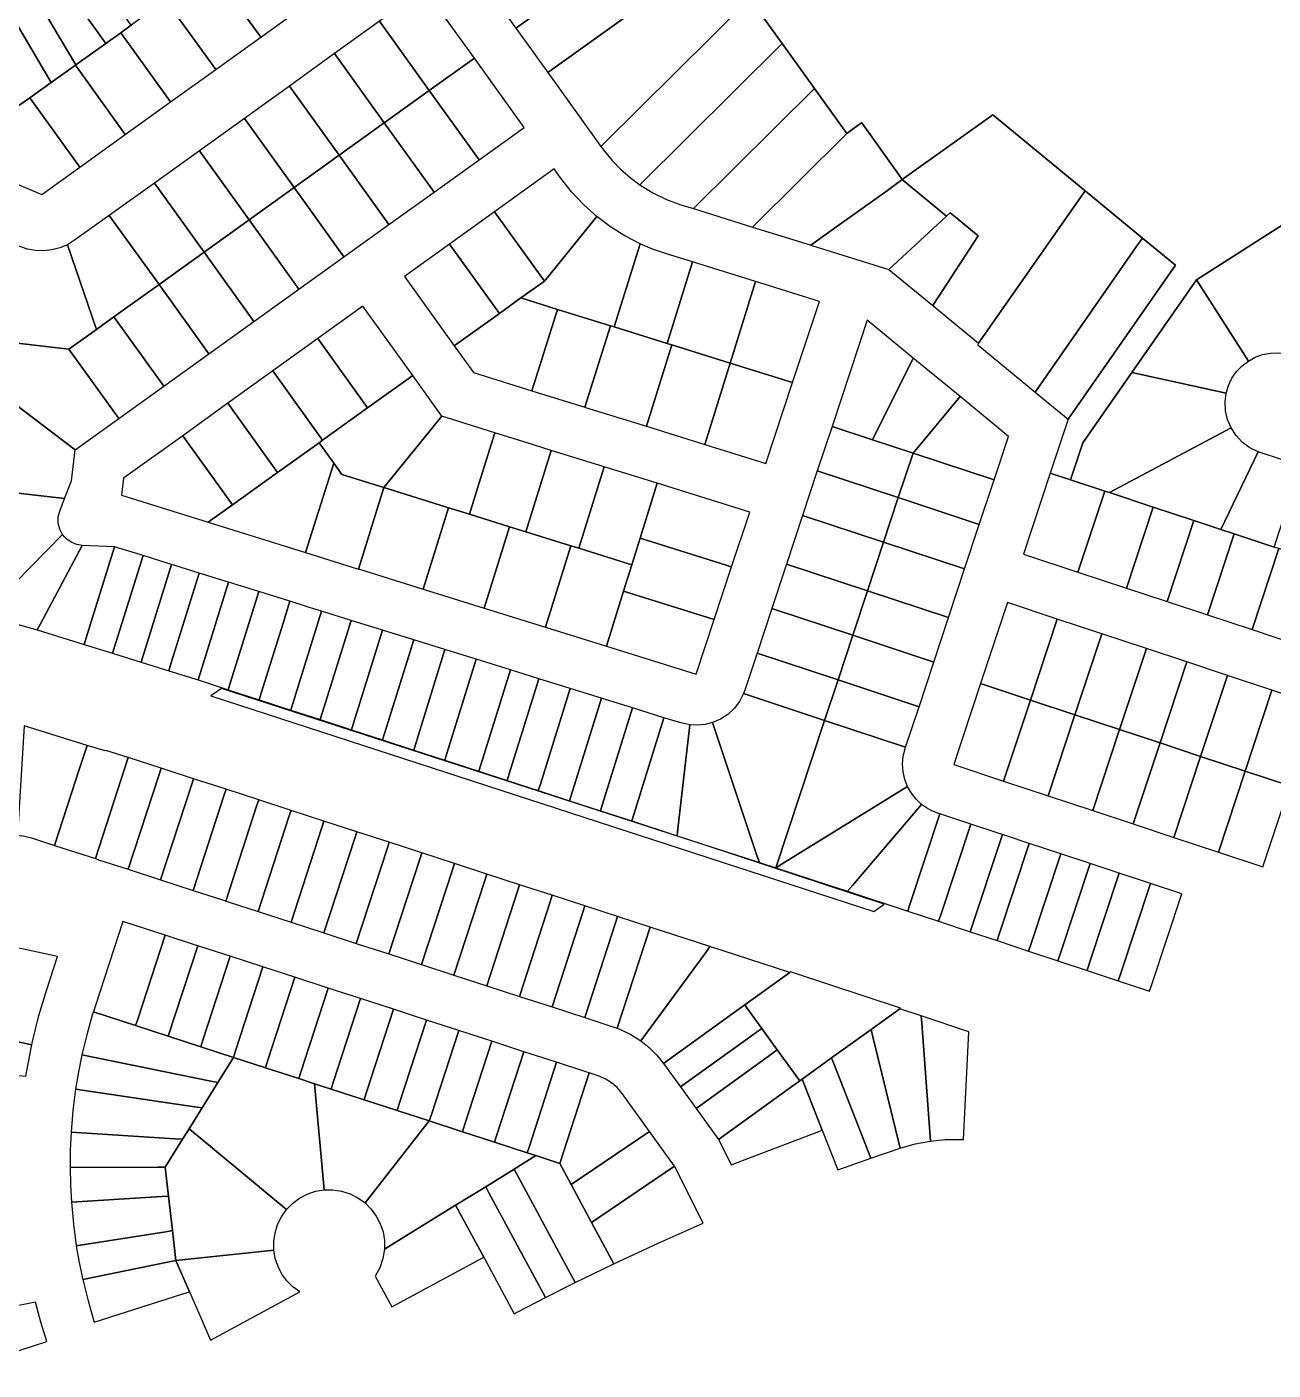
# Model space of a CAD drawing. Header units: metres. Extents: x 1641456 to 1644813, y 5693985 to 5698324.
# Drawn here: x 1643718.3 to 1644163, y 5694088.6 to 5694568 of the extents above; entities that cross this region are included whole.
import ezdxf

# ---------------------------------------------------------------- set-up
doc = ezdxf.new("R2010")
doc.units = ezdxf.units.M

msp = doc.modelspace()

# ---------------------------------------------------------------- linework, layer by layer
for points in [[(1643964.2, 5694594.81), (1643958.58, 5694602.63), (1643953.7, 5694609.41), (1643952.83, 5694610.63), (1643952.82, 5694610.62), (1643942.02, 5694602.86), (1643925.95, 5694591.31), (1643909.88, 5694579.76), (1643892.82, 5694567.5), (1643893.69, 5694566.28), (1643904.2, 5694551.69), (1643964.2, 5694594.81)], [(1643817.83, 5694575.85), (1643800.06, 5694600.57), (1643792.64, 5694595.24), (1643783.98, 5694589.02), (1643801.76, 5694564.3), (1643817.83, 5694575.85)], [(1643909.88, 5694579.76), (1643892.13, 5694604.46), (1643875.07, 5694592.2), (1643875.04, 5694592.18), (1643892.82, 5694567.5), (1643909.88, 5694579.76)], [(1643755.55, 5694568.58), (1643736.01, 5694595.78), (1643735.76, 5694595.6), (1643726.98, 5694589.3), (1643746.51, 5694562.12), (1643751.84, 5694565.93), (1643755.55, 5694568.58)], [(1643976.21, 5694578.09), (1643964.2, 5694594.81), (1643904.2, 5694551.69), (1643921.97, 5694527.02), (1643923.15, 5694525.37), (1643923.87, 5694526.09), (1643976.21, 5694578.09)], [(1643746.51, 5694562.12), (1643726.98, 5694589.3), (1643718.69, 5694583.35), (1643735.73, 5694554.42), (1643746.51, 5694562.12)], [(1643801.76, 5694564.3), (1643783.98, 5694589.02), (1643774.09, 5694581.91), (1643767.91, 5694577.47), (1643785.69, 5694552.75), (1643801.76, 5694564.3)], [(1643735.73, 5694554.42), (1643718.69, 5694583.35), (1643715.76, 5694581.24), (1643709.88, 5694577.31), (1643727.03, 5694548.2), (1643735.61, 5694554.34), (1643735.73, 5694554.42)], [(1643877.98, 5694556.83), (1643860.18, 5694581.54), (1643844.15, 5694570.01), (1643861.91, 5694545.29), (1643877.98, 5694556.83)], [(1643727.03, 5694548.2), (1643709.88, 5694577.31), (1643705.45, 5694574.69), (1643700.89, 5694572.3), (1643713.34, 5694538.81), (1643713.46, 5694538.51), (1643719.38, 5694542.74), (1643727.03, 5694548.2)], [(1643785.69, 5694552.75), (1643767.91, 5694577.47), (1643764.82, 5694575.25), (1643755.55, 5694568.58), (1643751.84, 5694565.93), (1643769.62, 5694541.2), (1643785.69, 5694552.75)], [(1643987.76, 5694562.03), (1643976.21, 5694578.09), (1643923.87, 5694526.09), (1643923.15, 5694525.37), (1643923.63, 5694524.72), (1643924.39, 5694523.69), (1643927.17, 5694520.3), (1643930.22, 5694517.15), (1643933.51, 5694514.25), (1643937.03, 5694511.63), (1643987.76, 5694562.03)], [(1643861.91, 5694545.29), (1643844.15, 5694570.01), (1643828.08, 5694558.47), (1643845.83, 5694533.75), (1643861.91, 5694545.29)], [(1643769.62, 5694541.2), (1643751.84, 5694565.93), (1643746.51, 5694562.12), (1643735.73, 5694554.42), (1643735.61, 5694554.34), (1643753.43, 5694529.56), (1643769.62, 5694541.2)], [(1643999.3, 5694545.97), (1643987.76, 5694562.03), (1643937.03, 5694511.63), (1643941.64, 5694508.79), (1643946.52, 5694506.42), (1643951.6, 5694504.55), (1643956.18, 5694503.13), (1643999.3, 5694545.97)], [(1643845.83, 5694533.75), (1643828.08, 5694558.47), (1643812.01, 5694546.91), (1643829.76, 5694522.2), (1643845.83, 5694533.75)], [(1643879.67, 5694520.56), (1643895.77, 5694532.13), (1643879.16, 5694555.2), (1643877.98, 5694556.83), (1643861.91, 5694545.29), (1643879.67, 5694520.56)], [(1643753.43, 5694529.56), (1643735.61, 5694554.34), (1643727.03, 5694548.2), (1643719.38, 5694542.74), (1643737.23, 5694517.92), (1643753.43, 5694529.56)], [(1643737.23, 5694517.92), (1643719.38, 5694542.74), (1643713.46, 5694538.51), (1643700.32, 5694517.99), (1643723.63, 5694508.15), (1643737.23, 5694517.92)], [(1643829.76, 5694522.2), (1643812.01, 5694546.91), (1643795.94, 5694535.37), (1643813.68, 5694510.66), (1643829.76, 5694522.2)], [(1643879.67, 5694520.56), (1643861.91, 5694545.29), (1643845.83, 5694533.75), (1643863.59, 5694509.02), (1643879.67, 5694520.56)], [(1644010.84, 5694529.91), (1644010.84, 5694529.92), (1643999.3, 5694545.97), (1643956.18, 5694503.13), (1643977.26, 5694496.56), (1644010.84, 5694529.91)], [(1643813.68, 5694510.66), (1643795.94, 5694535.37), (1643779.87, 5694523.82), (1643797.61, 5694499.11), (1643813.68, 5694510.66)], [(1643863.59, 5694509.02), (1643845.83, 5694533.75), (1643829.76, 5694522.2), (1643847.52, 5694497.47), (1643863.59, 5694509.02)], [(1644030.67, 5694513.48), (1644029.8, 5694514.69), (1644029.25, 5694515.46), (1644028.3, 5694516.79), (1644016.17, 5694533.72), (1644016.14, 5694533.71), (1644012.83, 5694531.33), (1644010.84, 5694529.91), (1643977.26, 5694496.56), (1643996.27, 5694490.65), (1643998.07, 5694490.09), (1644007.32, 5694496.73), (1644025.35, 5694509.66), (1644030.67, 5694513.48)], [(1644095.87, 5694509.54), (1644063, 5694536.59), (1644030.67, 5694513.48), (1644030.67, 5694513.48), (1644030.69, 5694513.46), (1644030.69, 5694513.46), (1644046.47, 5694500.46), (1644047.79, 5694501.69), (1644049.54, 5694500.24), (1644057.79, 5694493.45), (1644041.55, 5694468.54), (1644057.91, 5694455.07), (1644095.87, 5694509.54)], [(1643797.61, 5694499.11), (1643779.87, 5694523.82), (1643763.8, 5694512.27), (1643781.54, 5694487.56), (1643797.61, 5694499.11)], [(1643847.52, 5694497.47), (1643829.76, 5694522.2), (1643813.68, 5694510.66), (1643831.45, 5694485.93), (1643847.52, 5694497.47)], [(1643921.67, 5694500.33), (1643916.98, 5694504.54), (1643912.66, 5694509.14), (1643908.76, 5694514.09), (1643906.45, 5694517.3), (1643885.2, 5694502.04), (1643902.96, 5694477.31), (1643921.65, 5694500.3), (1643921.67, 5694500.33)], [(1644046.47, 5694500.46), (1644030.69, 5694513.46), (1644030.69, 5694513.46), (1644030.67, 5694513.48), (1644025.35, 5694509.66), (1644007.32, 5694496.73), (1643998.07, 5694490.09), (1643998.43, 5694489.97), (1644025.91, 5694481.42), (1644046.47, 5694500.46)], [(1643781.54, 5694487.56), (1643763.8, 5694512.27), (1643747.72, 5694500.72), (1643765.46, 5694476.02), (1643781.54, 5694487.56)], [(1643831.45, 5694485.93), (1643813.68, 5694510.66), (1643797.61, 5694499.11), (1643815.37, 5694474.38), (1643831.45, 5694485.93)], [(1644116.38, 5694492.66), (1644095.87, 5694509.54), (1644057.91, 5694455.07), (1644057.57, 5694454.58), (1644078.07, 5694437.69), (1644114.99, 5694490.66), (1644116.38, 5694492.66)], [(1644167.62, 5694451.39), (1644178.06, 5694504.81), (1644135.62, 5694477.75), (1644154.13, 5694448.76), (1644156.6, 5694450.11), (1644159.24, 5694451.07), (1644162.01, 5694451.61), (1644164.82, 5694451.71), (1644167.62, 5694451.39)], [(1643765.46, 5694476.02), (1643747.72, 5694500.72), (1643735.36, 5694491.83), (1643732.76, 5694490.25), (1643743.2, 5694460.03), (1643749.39, 5694464.47), (1643765.46, 5694476.02)], [(1643815.37, 5694474.38), (1643797.61, 5694499.11), (1643781.54, 5694487.56), (1643799.3, 5694462.84), (1643815.37, 5694474.38)], [(1643902.96, 5694477.31), (1643885.2, 5694502.04), (1643869.13, 5694490.5), (1643886.89, 5694465.77), (1643894.53, 5694471.26), (1643902.96, 5694477.31)], [(1643937.13, 5694490.61), (1643931.71, 5694493.41), (1643926.54, 5694496.66), (1643921.67, 5694500.33), (1643921.65, 5694500.3), (1643902.96, 5694477.31), (1643894.53, 5694471.26), (1643907.62, 5694467.19), (1643926.52, 5694461.32), (1643927.88, 5694460.9), (1643937.13, 5694490.61)], [(1644041.55, 5694468.54), (1644057.79, 5694493.45), (1644049.54, 5694500.24), (1644047.79, 5694501.69), (1644046.47, 5694500.46), (1644025.91, 5694481.42), (1644041.55, 5694468.54)], [(1643743.2, 5694460.03), (1643732.76, 5694490.25), (1643730.08, 5694489.11), (1643727.26, 5694488.38), (1643724.36, 5694488.07), (1643721.44, 5694488.17), (1643718.58, 5694488.7), (1643715.82, 5694489.64), (1643714.75, 5694490.09), (1643713.34, 5694477.81), (1643712.17, 5694467.62), (1643710.96, 5694457.04), (1643710.79, 5694455.58), (1643733.31, 5694452.93), (1643743.2, 5694460.03)], [(1643886.89, 5694465.77), (1643869.13, 5694490.5), (1643853.05, 5694478.95), (1643870.81, 5694454.22), (1643886.89, 5694465.77)], [(1643955.83, 5694484.1), (1643946.17, 5694487.1), (1643941.58, 5694488.71), (1643937.13, 5694490.61), (1643927.88, 5694460.9), (1643946.78, 5694455.03), (1643955.83, 5694484.1)], [(1644089.82, 5694428.02), (1644128.14, 5694482.98), (1644116.38, 5694492.66), (1644114.99, 5694490.66), (1644078.07, 5694437.69), (1644089.82, 5694428.02)], [(1643799.3, 5694462.84), (1643781.54, 5694487.56), (1643765.46, 5694476.02), (1643783.22, 5694451.29), (1643799.3, 5694462.84)], [(1643978.26, 5694477.12), (1643955.83, 5694484.1), (1643946.78, 5694455.03), (1643948.41, 5694454.52), (1643969.22, 5694448.04), (1643977.78, 5694475.56), (1643978.26, 5694477.12)], [(1643783.22, 5694451.29), (1643765.46, 5694476.02), (1643749.39, 5694464.47), (1643767.15, 5694439.75), (1643783.22, 5694451.29)], [(1643991.53, 5694441.1), (1644001.09, 5694470.01), (1643979.81, 5694476.64), (1643979.44, 5694476.75), (1643978.26, 5694477.12), (1643977.78, 5694475.56), (1643969.22, 5694448.04), (1643991.53, 5694441.1)], [(1644154.13, 5694448.76), (1644135.62, 5694477.75), (1644112.53, 5694444.63), (1644146.25, 5694437.33), (1644147.07, 5694440.06), (1644148.3, 5694442.62), (1644149.91, 5694444.96), (1644151.87, 5694447.02), (1644154.13, 5694448.76)], [(1643907.62, 5694467.19), (1643894.53, 5694471.26), (1643886.89, 5694465.77), (1643870.81, 5694454.22), (1643877.69, 5694444.64), (1643898.48, 5694438.17), (1643907.62, 5694467.19)], [(1643855.97, 5694443.56), (1643838.21, 5694468.29), (1643822.14, 5694456.75), (1643839.9, 5694432.02), (1643855.97, 5694443.56)], [(1643926.52, 5694461.32), (1643907.62, 5694467.19), (1643898.48, 5694438.17), (1643917.37, 5694432.29), (1643926.52, 5694461.32)], [(1643767.15, 5694439.75), (1643749.39, 5694464.47), (1643743.2, 5694460.03), (1643733.31, 5694452.93), (1643751.07, 5694428.2), (1643767.15, 5694439.75)], [(1643927.88, 5694460.9), (1643926.52, 5694461.32), (1643917.37, 5694432.29), (1643917.66, 5694432.2), (1643939.36, 5694425.45), (1643948.41, 5694454.52), (1643946.78, 5694455.03), (1643927.88, 5694460.9)], [(1644034.59, 5694449.83), (1644018.14, 5694463.38), (1644005.59, 5694425.44), (1644020.05, 5694420.66), (1644034.59, 5694449.83)], [(1643839.9, 5694432.02), (1643822.14, 5694456.75), (1643806.06, 5694445.2), (1643823.83, 5694420.47), (1643839.9, 5694432.02)], [(1643733.31, 5694452.93), (1643710.79, 5694455.58), (1643709.75, 5694446.45), (1643708.71, 5694437.43), (1643735.51, 5694417.02), (1643751.07, 5694428.2), (1643733.31, 5694452.93)], [(1643969.22, 5694448.04), (1643948.41, 5694454.52), (1643939.36, 5694425.45), (1643960.17, 5694418.97), (1643969.22, 5694448.04)], [(1643991.53, 5694441.1), (1643969.22, 5694448.04), (1643960.17, 5694418.97), (1643981.97, 5694412.19), (1643991.53, 5694441.1)], [(1644051.28, 5694436.09), (1644034.59, 5694449.83), (1644020.05, 5694420.66), (1644034.5, 5694415.89), (1644051.28, 5694436.09)], [(1643823.83, 5694420.47), (1643806.06, 5694445.2), (1643789.99, 5694433.66), (1643807.75, 5694408.93), (1643822.59, 5694419.59), (1643823.83, 5694420.47)], [(1643866.42, 5694429.02), (1643855.97, 5694443.56), (1643839.9, 5694432.02), (1643823.83, 5694420.47), (1643822.59, 5694419.59), (1643827.79, 5694412.34), (1643830.74, 5694408.24), (1643845.73, 5694403.57), (1643866.42, 5694429.02)], [(1644146.25, 5694437.33), (1644112.53, 5694444.63), (1644095.03, 5694419.53), (1644090.68, 5694406.38), (1644102.87, 5694402.35), (1644104.58, 5694401.79), (1644147.97, 5694424.89), (1644146.72, 5694427.84), (1644146.01, 5694430.96), (1644145.85, 5694434.16), (1644146.25, 5694437.33)], [(1643735.51, 5694417.02), (1643708.71, 5694437.43), (1643708.54, 5694435.86), (1643707.32, 5694425.27), (1643706.11, 5694414.69), (1643704.9, 5694404.1), (1643704.75, 5694402.83), (1643731.79, 5694399.69), (1643734.25, 5694405.98), (1643735.51, 5694417.02)], [(1643807.75, 5694408.93), (1643789.99, 5694433.66), (1643773.92, 5694422.11), (1643791.68, 5694397.38), (1643807.75, 5694408.93)], [(1644063.41, 5694406.33), (1644068.55, 5694421.87), (1644051.28, 5694436.09), (1644034.5, 5694415.89), (1644063.41, 5694406.33)], [(1643885.32, 5694423.14), (1643866.42, 5694429.02), (1643845.73, 5694403.57), (1643867.71, 5694396.73), (1643868.77, 5694396.4), (1643876.21, 5694394.08), (1643879.71, 5694405.32), (1643885.32, 5694423.14)], [(1643905.44, 5694416.87), (1643899.04, 5694418.86), (1643898.75, 5694418.95), (1643885.32, 5694423.14), (1643879.71, 5694405.32), (1643876.21, 5694394.08), (1643890.57, 5694389.61), (1643896.39, 5694387.8), (1643905.44, 5694416.87)], [(1644020.05, 5694420.66), (1644005.59, 5694425.44), (1644000.34, 5694409.54), (1644029.24, 5694399.99), (1644034.5, 5694415.89), (1644020.05, 5694420.66)], [(1644157.69, 5694416.35), (1644154.71, 5694417.79), (1644152.05, 5694419.73), (1644149.77, 5694422.13), (1644147.97, 5694424.89), (1644104.58, 5694401.79), (1644120.22, 5694396.61), (1644134.67, 5694391.83), (1644144.34, 5694388.64), (1644157.69, 5694416.35)], [(1643791.68, 5694397.38), (1643773.92, 5694422.11), (1643752.82, 5694406.96), (1643752.12, 5694400.82), (1643783.06, 5694391.19), (1643791.68, 5694397.38)], [(1643827.79, 5694412.34), (1643822.59, 5694419.59), (1643807.75, 5694408.93), (1643791.68, 5694397.38), (1643783.06, 5694391.19), (1643817.78, 5694380.38), (1643827.79, 5694412.34)], [(1643924.33, 5694410.99), (1643905.44, 5694416.87), (1643896.39, 5694387.8), (1643912.38, 5694382.82), (1643915.28, 5694381.92), (1643924.33, 5694410.99)], [(1644063.41, 5694406.33), (1644034.5, 5694415.89), (1644029.24, 5694399.99), (1644058.15, 5694390.43), (1644063.41, 5694406.33)], [(1644172.81, 5694411.34), (1644158.37, 5694416.11), (1644157.69, 5694416.35), (1644144.34, 5694388.64), (1644149.13, 5694387.05), (1644163.31, 5694382.36), (1644172.81, 5694411.34)], [(1643845.73, 5694403.57), (1643830.74, 5694408.24), (1643827.79, 5694412.34), (1643817.78, 5694380.38), (1643836.68, 5694374.5), (1643845.73, 5694403.57)], [(1643943.23, 5694405.11), (1643924.33, 5694410.99), (1643915.28, 5694381.92), (1643934.18, 5694376.04), (1643937.12, 5694385.49), (1643943.23, 5694405.11)], [(1644029.24, 5694399.99), (1644000.34, 5694409.54), (1643995.08, 5694393.64), (1644023.99, 5694384.09), (1644029.24, 5694399.99)], [(1644090.68, 5694406.38), (1644083.46, 5694408.77), (1644073.9, 5694379.86), (1644093.32, 5694373.44), (1644102.87, 5694402.35), (1644090.68, 5694406.38)], [(1643868.77, 5694396.4), (1643867.71, 5694396.73), (1643845.73, 5694403.57), (1643836.68, 5694374.5), (1643836.97, 5694374.41), (1643859.72, 5694367.33), (1643868.77, 5694396.4)], [(1643969.78, 5694375.33), (1643976.23, 5694394.84), (1643943.23, 5694405.11), (1643937.12, 5694385.49), (1643969.78, 5694375.33)], [(1643731.79, 5694399.69), (1643704.75, 5694402.83), (1643703.66, 5694393.29), (1643702.47, 5694382.92), (1643701.36, 5694373.18), (1643699.7, 5694358.72), (1643702.67, 5694358.05), (1643731.06, 5694386.83), (1643730.04, 5694388.77), (1643729.51, 5694390.9), (1643729.51, 5694393.09), (1643730.04, 5694395.21), (1643731.79, 5694399.69)], [(1644058.15, 5694390.43), (1644029.24, 5694399.99), (1644023.99, 5694384.09), (1644052.89, 5694374.53), (1644058.15, 5694390.43)], [(1644104.58, 5694401.79), (1644102.87, 5694402.35), (1644093.32, 5694373.44), (1644110.66, 5694367.71), (1644120.22, 5694396.61), (1644104.58, 5694401.79)], [(1643876.21, 5694394.08), (1643868.77, 5694396.4), (1643859.72, 5694367.33), (1643881.52, 5694360.54), (1643890.57, 5694389.61), (1643876.21, 5694394.08)], [(1644023.99, 5694384.09), (1643995.08, 5694393.64), (1643989.34, 5694376.3), (1644018.25, 5694366.75), (1644023.99, 5694384.09)], [(1644134.67, 5694391.83), (1644120.22, 5694396.61), (1644110.66, 5694367.71), (1644125.11, 5694362.93), (1644134.67, 5694391.83)], [(1643896.39, 5694387.8), (1643890.57, 5694389.61), (1643881.52, 5694360.54), (1643903.33, 5694353.75), (1643912.38, 5694382.82), (1643896.39, 5694387.8)], [(1644144.34, 5694388.64), (1644134.67, 5694391.83), (1644125.11, 5694362.93), (1644139.57, 5694358.15), (1644149.13, 5694387.05), (1644144.34, 5694388.64)], [(1643738.03, 5694382.96), (1643736.12, 5694383.26), (1643734.32, 5694383.97), (1643732.71, 5694385.04), (1643731.82, 5694385.88), (1643731.06, 5694386.83), (1643702.67, 5694358.05), (1643712.39, 5694355.6), (1643722.02, 5694352.81), (1643723.18, 5694355), (1643738.03, 5694382.96)], [(1643969.78, 5694375.33), (1643937.12, 5694385.49), (1643934.18, 5694376.04), (1643931.24, 5694366.59), (1643963.56, 5694356.52), (1643969.78, 5694375.33)], [(1644052.89, 5694374.53), (1644023.99, 5694384.09), (1644018.25, 5694366.75), (1644047.16, 5694357.19), (1644052.89, 5694374.53)], [(1644163.31, 5694382.36), (1644149.13, 5694387.05), (1644139.57, 5694358.15), (1644155.47, 5694352.89), (1644165.03, 5694381.8), (1644163.31, 5694382.36)], [(1643749.58, 5694382.48), (1643738.03, 5694382.96), (1643723.18, 5694355), (1643722.02, 5694352.81), (1643738.72, 5694347.59), (1643739.45, 5694349.92), (1643749.58, 5694382.48)], [(1643759.75, 5694379.31), (1643749.58, 5694382.48), (1643739.45, 5694349.92), (1643738.72, 5694347.59), (1643748.89, 5694344.43), (1643749.62, 5694346.75), (1643759.75, 5694379.31)], [(1643769.93, 5694376.14), (1643768.77, 5694376.51), (1643759.75, 5694379.31), (1643749.62, 5694346.75), (1643748.89, 5694344.43), (1643759.07, 5694341.26), (1643769.93, 5694376.14)], [(1643915.28, 5694381.92), (1643912.38, 5694382.82), (1643903.33, 5694353.75), (1643925.13, 5694346.97), (1643931.24, 5694366.59), (1643934.18, 5694376.04), (1643915.28, 5694381.92)], [(1644179.2, 5694377.11), (1644165.03, 5694381.8), (1644155.47, 5694352.89), (1644171.37, 5694347.63), (1644176.88, 5694364.29), (1644180.16, 5694374.23), (1644180.92, 5694376.54), (1644179.2, 5694377.11)], [(1643779.78, 5694373.08), (1643771.09, 5694375.78), (1643769.93, 5694376.14), (1643759.07, 5694341.26), (1643768.92, 5694338.19), (1643769.7, 5694340.67), (1643779.78, 5694373.08)], [(1644018.25, 5694366.75), (1643989.34, 5694376.3), (1643984.08, 5694360.4), (1644012.99, 5694350.85), (1644018.25, 5694366.75)], [(1643790.28, 5694369.81), (1643779.78, 5694373.08), (1643769.7, 5694340.67), (1643768.92, 5694338.19), (1643779.42, 5694334.92), (1643780.15, 5694337.27), (1643790.28, 5694369.81)], [(1643801.04, 5694366.46), (1643790.28, 5694369.81), (1643780.15, 5694337.27), (1643779.42, 5694334.92), (1643780.82, 5694334.49), (1643790.14, 5694331.45), (1643790.87, 5694333.78), (1643794.03, 5694343.96), (1643801.04, 5694366.46)], [(1643812.15, 5694363), (1643801.04, 5694366.46), (1643794.03, 5694343.96), (1643790.87, 5694333.78), (1643790.14, 5694331.45), (1643801.2, 5694327.86), (1643801.93, 5694330.18), (1643809.71, 5694355.18), (1643812.15, 5694363)], [(1643963.56, 5694356.52), (1643931.24, 5694366.59), (1643925.13, 5694346.97), (1643957.11, 5694337.01), (1643963.56, 5694356.52)], [(1644047.16, 5694357.19), (1644018.25, 5694366.75), (1644012.99, 5694350.85), (1644041.9, 5694341.29), (1644047.16, 5694357.19)], [(1643823.44, 5694359.49), (1643818.35, 5694361.07), (1643818.06, 5694361.16), (1643812.15, 5694363), (1643809.71, 5694355.18), (1643801.93, 5694330.18), (1643801.2, 5694327.86), (1643812.46, 5694324.19), (1643813.19, 5694326.52), (1643823.44, 5694359.49)], [(1644012.99, 5694350.85), (1643984.08, 5694360.4), (1643978.83, 5694344.5), (1644007.74, 5694334.95), (1644012.99, 5694350.85)], [(1644085.94, 5694356.64), (1644068.16, 5694362.52), (1644058.6, 5694333.61), (1644076.38, 5694327.73), (1644085.94, 5694356.64)], [(1643834.01, 5694356.2), (1643823.44, 5694359.49), (1643813.19, 5694326.52), (1643812.46, 5694324.19), (1643822.99, 5694320.77), (1643823.72, 5694323.09), (1643834.01, 5694356.2)], [(1643845.17, 5694352.72), (1643834.01, 5694356.2), (1643823.72, 5694323.09), (1643822.99, 5694320.77), (1643834.11, 5694317.15), (1643834.83, 5694319.48), (1643845.17, 5694352.72)], [(1644101.84, 5694351.38), (1644085.94, 5694356.64), (1644076.38, 5694327.73), (1644092.28, 5694322.47), (1644101.84, 5694351.38)], [(1643856.33, 5694349.25), (1643845.17, 5694352.72), (1643834.83, 5694319.48), (1643834.11, 5694317.15), (1643845.22, 5694313.53), (1643845.95, 5694315.86), (1643856.33, 5694349.25)], [(1644041.9, 5694341.29), (1644012.99, 5694350.85), (1644007.74, 5694334.95), (1644036.64, 5694325.39), (1644041.9, 5694341.29)], [(1644117.74, 5694346.12), (1644101.84, 5694351.38), (1644092.28, 5694322.47), (1644108.18, 5694317.21), (1644117.74, 5694346.12)], [(1643867.49, 5694345.77), (1643856.33, 5694349.25), (1643845.95, 5694315.86), (1643845.22, 5694313.53), (1643856.34, 5694309.92), (1643857.06, 5694312.24), (1643867.49, 5694345.77)], [(1643878.65, 5694342.3), (1643867.49, 5694345.77), (1643857.06, 5694312.24), (1643856.34, 5694309.92), (1643867.45, 5694306.3), (1643868.18, 5694308.63), (1643878.65, 5694342.3)], [(1644132.2, 5694341.34), (1644117.74, 5694346.12), (1644108.18, 5694317.21), (1644122.64, 5694312.43), (1644132.2, 5694341.34)], [(1643890.82, 5694338.51), (1643878.65, 5694342.3), (1643868.18, 5694308.63), (1643867.45, 5694306.3), (1643879.58, 5694302.35), (1643880.3, 5694304.68), (1643890.82, 5694338.51)], [(1644007.74, 5694334.95), (1643978.83, 5694344.5), (1643974.45, 5694331.27), (1643974, 5694330.05), (1644002.96, 5694320.5), (1644007.74, 5694334.95)], [(1644146.65, 5694336.56), (1644132.2, 5694341.34), (1644122.64, 5694312.43), (1644137.09, 5694307.65), (1644146.65, 5694336.56)], [(1643900.97, 5694335.35), (1643890.82, 5694338.51), (1643880.3, 5694304.68), (1643879.58, 5694302.35), (1643889.68, 5694299.07), (1643890.41, 5694301.39), (1643900.97, 5694335.35)], [(1644162.55, 5694331.3), (1644146.65, 5694336.56), (1644137.09, 5694307.65), (1644152.99, 5694302.4), (1644162.55, 5694331.3)], [(1644024.23, 5694254.87), (1643960.34, 5694275.99), (1643787.7, 5694331.93), (1643783.92, 5694329.22), (1644020.55, 5694252.23), (1644024.23, 5694254.87)], [(1643912.13, 5694331.88), (1643900.97, 5694335.35), (1643890.41, 5694301.39), (1643889.68, 5694299.07), (1643900.8, 5694295.45), (1643901.52, 5694297.78), (1643912.13, 5694331.88)], [(1643923.3, 5694328.4), (1643922.13, 5694328.77), (1643912.13, 5694331.88), (1643901.52, 5694297.78), (1643900.8, 5694295.45), (1643911.91, 5694291.83), (1643923.3, 5694328.4)], [(1644036.64, 5694325.39), (1644007.74, 5694334.95), (1644002.96, 5694320.5), (1644031.86, 5694310.93), (1644036.64, 5694325.39)], [(1644076.38, 5694327.73), (1644058.6, 5694333.61), (1644049.04, 5694304.7), (1644066.83, 5694298.82), (1644076.38, 5694327.73)], [(1644178.45, 5694326.05), (1644162.55, 5694331.3), (1644152.99, 5694302.4), (1644168.89, 5694297.14), (1644178.45, 5694326.05)], [(1643934.46, 5694324.93), (1643924.46, 5694328.04), (1643923.3, 5694328.4), (1643911.91, 5694291.83), (1643923.03, 5694288.22), (1643923.75, 5694290.54), (1643934.46, 5694324.93)], [(1644002.96, 5694320.5), (1643974, 5694330.05), (1643972.57, 5694327.27), (1643970.68, 5694324.78), (1643968.39, 5694322.64), (1643965.77, 5694320.93), (1643962.9, 5694319.69), (1643978.7, 5694272.67), (1643979.66, 5694269.79), (1643985.55, 5694267.87), (1644002.96, 5694320.5)], [(1644092.28, 5694322.47), (1644076.38, 5694327.73), (1644066.83, 5694298.82), (1644082.72, 5694293.57), (1644092.28, 5694322.47)], [(1643945.62, 5694321.46), (1643934.46, 5694324.93), (1643923.75, 5694290.54), (1643923.03, 5694288.22), (1643934.14, 5694284.6), (1643934.87, 5694286.93), (1643945.62, 5694321.46)], [(1644108.18, 5694317.21), (1644092.28, 5694322.47), (1644082.72, 5694293.57), (1644098.62, 5694288.31), (1644108.18, 5694317.21)], [(1643739.82, 5694311.56), (1643717.3, 5694318.57), (1643715.48, 5694287.34), (1643715.03, 5694279.49), (1643717.54, 5694279.18), (1643719.99, 5694278.55), (1643728.22, 5694275.88), (1643737.01, 5694302.92), (1643739.82, 5694311.56)], [(1643954.9, 5694318.89), (1643951.68, 5694319.57), (1643945.62, 5694321.46), (1643934.87, 5694286.93), (1643934.14, 5694284.6), (1643950.29, 5694279.34), (1643950.58, 5694281.82), (1643954.9, 5694318.89)], [(1643979.66, 5694269.79), (1643978.7, 5694272.67), (1643962.9, 5694319.69), (1643960.29, 5694319.03), (1643957.6, 5694318.76), (1643954.9, 5694318.89), (1643950.58, 5694281.82), (1643950.29, 5694279.34), (1643979.66, 5694269.79)], [(1644031.86, 5694310.93), (1644002.96, 5694320.5), (1643985.55, 5694267.87), (1643988.78, 5694269.86), (1644032.55, 5694296.84), (1644031.55, 5694299.44), (1644030.95, 5694302.17), (1644030.78, 5694304.95), (1644031.03, 5694307.73), (1644031.7, 5694310.44), (1644031.86, 5694310.93)], [(1644122.64, 5694312.43), (1644108.18, 5694317.21), (1644098.62, 5694288.31), (1644113.08, 5694283.53), (1644122.64, 5694312.43)], [(1644137.09, 5694307.65), (1644122.64, 5694312.43), (1644113.08, 5694283.53), (1644127.53, 5694278.75), (1644137.09, 5694307.65)], [(1643754.49, 5694307.24), (1643746.52, 5694309.8), (1643746.21, 5694309.57), (1643739.82, 5694311.56), (1643737.01, 5694302.92), (1643728.22, 5694275.88), (1643742.75, 5694271.15), (1643754.49, 5694307.24)], [(1643766.22, 5694303.43), (1643754.49, 5694307.24), (1643742.75, 5694271.15), (1643743.91, 5694270.77), (1643754.48, 5694267.34), (1643765.48, 5694301.14), (1643766.22, 5694303.43)], [(1644152.99, 5694302.4), (1644137.09, 5694307.65), (1644127.53, 5694278.75), (1644143.43, 5694273.49), (1644152.99, 5694302.4)], [(1643777.76, 5694299.68), (1643766.22, 5694303.43), (1643765.48, 5694301.14), (1643754.48, 5694267.34), (1643766.03, 5694263.59), (1643777.02, 5694297.39), (1643777.76, 5694299.68)], [(1643789.4, 5694295.89), (1643777.76, 5694299.68), (1643777.02, 5694297.39), (1643766.03, 5694263.59), (1643777.67, 5694259.81), (1643788.65, 5694293.61), (1643789.4, 5694295.89)], [(1644168.89, 5694297.14), (1644152.99, 5694302.4), (1644143.43, 5694273.49), (1644159.33, 5694268.23), (1644168.89, 5694297.14)], [(1643801.04, 5694292.11), (1643789.4, 5694295.89), (1643788.65, 5694293.61), (1643777.67, 5694259.81), (1643788.14, 5694256.4), (1643789.3, 5694256.03), (1643800.29, 5694289.83), (1643801.04, 5694292.11)], [(1644037.52, 5694290.52), (1644035.56, 5694292.37), (1644033.89, 5694294.5), (1644032.55, 5694296.84), (1643988.78, 5694269.86), (1643985.55, 5694267.87), (1644004.84, 5694261.6), (1644011.15, 5694259.51), (1644012.85, 5694261.52), (1644037.52, 5694290.52)], [(1643812.58, 5694288.36), (1643801.04, 5694292.11), (1643800.29, 5694289.83), (1643789.3, 5694256.03), (1643790.46, 5694255.65), (1643800.85, 5694252.28), (1643811.83, 5694286.07), (1643812.58, 5694288.36)], [(1643824.31, 5694284.55), (1643812.58, 5694288.36), (1643811.83, 5694286.07), (1643800.85, 5694252.28), (1643812.58, 5694248.46), (1643823.57, 5694282.26), (1643824.31, 5694284.55)], [(1644044.07, 5694287.11), (1644043.31, 5694287.36), (1644041.26, 5694288.18), (1644039.32, 5694289.24), (1644037.52, 5694290.52), (1644012.85, 5694261.52), (1644011.15, 5694259.51), (1644032.6, 5694252.42), (1644033.36, 5694254.73), (1644044.07, 5694287.11)], [(1643836.04, 5694280.73), (1643824.31, 5694284.55), (1643823.57, 5694282.26), (1643812.58, 5694248.46), (1643824.31, 5694244.65), (1643835.3, 5694278.45), (1643836.04, 5694280.73)], [(1644055.07, 5694283.47), (1644044.07, 5694287.11), (1644033.36, 5694254.73), (1644032.6, 5694252.42), (1644043.6, 5694248.78), (1644044.37, 5694251.09), (1644055.07, 5694283.47)], [(1644066.36, 5694279.74), (1644065.2, 5694280.12), (1644055.07, 5694283.47), (1644044.37, 5694251.09), (1644043.6, 5694248.78), (1644054.89, 5694245.05), (1644066.36, 5694279.74)], [(1643847.58, 5694276.98), (1643836.04, 5694280.73), (1643835.3, 5694278.45), (1643824.31, 5694244.65), (1643835.85, 5694240.9), (1643846.84, 5694274.69), (1643847.58, 5694276.98)], [(1644075.94, 5694276.57), (1644067.52, 5694279.35), (1644066.36, 5694279.74), (1644054.89, 5694245.05), (1644064.47, 5694241.88), (1644065.23, 5694244.19), (1644075.94, 5694276.57)], [(1643859.22, 5694273.2), (1643847.58, 5694276.98), (1643846.84, 5694274.69), (1643835.85, 5694240.9), (1643847.49, 5694237.12), (1643858.48, 5694270.91), (1643859.22, 5694273.2)], [(1644087.22, 5694272.84), (1644075.94, 5694276.57), (1644065.23, 5694244.19), (1644064.47, 5694241.88), (1644075.75, 5694238.15), (1644076.52, 5694240.46), (1644087.22, 5694272.84)], [(1643870.86, 5694269.41), (1643859.22, 5694273.2), (1643858.48, 5694270.91), (1643847.49, 5694237.12), (1643859.13, 5694233.34), (1643870.12, 5694267.13), (1643870.86, 5694269.41)], [(1643882.4, 5694265.66), (1643870.86, 5694269.41), (1643870.12, 5694267.13), (1643859.13, 5694233.34), (1643870.67, 5694229.59), (1643881.66, 5694263.37), (1643882.4, 5694265.66)], [(1644097.66, 5694269.39), (1644087.22, 5694272.84), (1644076.52, 5694240.46), (1644075.75, 5694238.15), (1644086.19, 5694234.7), (1644086.95, 5694237.01), (1644097.66, 5694269.39)], [(1644108.09, 5694265.94), (1644097.66, 5694269.39), (1644086.95, 5694237.01), (1644086.19, 5694234.7), (1644096.62, 5694231.25), (1644097.38, 5694233.56), (1644108.09, 5694265.94)], [(1643894.13, 5694261.85), (1643882.4, 5694265.66), (1643881.66, 5694263.37), (1643870.67, 5694229.59), (1643882.41, 5694225.78), (1643893.39, 5694259.56), (1643894.13, 5694261.85)], [(1644119.19, 5694262.27), (1644108.09, 5694265.94), (1644097.38, 5694233.56), (1644096.62, 5694231.25), (1644107.72, 5694227.58), (1644108.48, 5694229.9), (1644119.19, 5694262.27)], [(1643905.77, 5694258.06), (1643894.13, 5694261.85), (1643893.39, 5694259.56), (1643882.41, 5694225.78), (1643894.04, 5694222), (1643905.03, 5694255.78), (1643905.77, 5694258.06)], [(1644130.38, 5694258.57), (1644119.19, 5694262.27), (1644108.48, 5694229.9), (1644107.72, 5694227.58), (1644118.91, 5694223.88), (1644119.67, 5694226.2), (1644130.38, 5694258.57)], [(1643917.41, 5694254.28), (1643905.77, 5694258.06), (1643905.03, 5694255.78), (1643894.04, 5694222), (1643905.68, 5694218.21), (1643916.66, 5694251.99), (1643917.41, 5694254.28)], [(1643929.09, 5694250.48), (1643917.41, 5694254.28), (1643916.66, 5694251.99), (1643905.68, 5694218.21), (1643917.37, 5694214.42), (1643928.35, 5694248.2), (1643929.09, 5694250.48)], [(1643940.67, 5694246.72), (1643929.09, 5694250.48), (1643928.35, 5694248.2), (1643917.37, 5694214.42), (1643927.79, 5694211.03), (1643928.93, 5694210.6), (1643940.67, 5694246.72)], [(1643767.62, 5694243.85), (1643752.52, 5694248.76), (1643742.77, 5694218.79), (1643742.77, 5694218.78), (1643742.03, 5694216.47), (1643757.13, 5694211.56), (1643757.88, 5694213.88), (1643767.62, 5694243.85)], [(1643962.04, 5694239.77), (1643940.67, 5694246.72), (1643928.93, 5694210.6), (1643930.08, 5694210.19), (1643933.84, 5694208.39), (1643937.37, 5694206.15), (1643960.53, 5694237.7), (1643962.04, 5694239.77)], [(1643779.27, 5694240.06), (1643778.11, 5694240.44), (1643767.62, 5694243.85), (1643757.88, 5694213.88), (1643757.13, 5694211.56), (1643768.78, 5694207.78), (1643779.27, 5694240.06)], [(1643720.04, 5694204.67), (1643720.3, 5694205.86), (1643722.62, 5694215.21), (1643725.38, 5694224.43), (1643729.23, 5694236.27), (1643713.32, 5694239.72), (1643703.49, 5694209.51), (1643703.11, 5694208.34), (1643720.04, 5694204.67)], [(1643790.86, 5694236.3), (1643780.43, 5694239.69), (1643779.27, 5694240.06), (1643768.78, 5694207.78), (1643780.37, 5694204.01), (1643781.13, 5694206.33), (1643790.86, 5694236.3)], [(1643802.55, 5694232.5), (1643790.86, 5694236.3), (1643781.13, 5694206.33), (1643780.37, 5694204.01), (1643792.05, 5694200.21), (1643792.8, 5694202.53), (1643802.55, 5694232.5)], [(1643990.49, 5694230.52), (1643962.04, 5694239.77), (1643960.53, 5694237.7), (1643937.37, 5694206.15), (1643940.37, 5694203.75), (1643943.1, 5694201.04), (1643945.51, 5694198.05), (1643972.49, 5694217.53), (1643974.47, 5694218.95), (1643988.04, 5694228.75), (1643990.49, 5694230.52)], [(1643813.95, 5694228.8), (1643802.55, 5694232.5), (1643792.8, 5694202.53), (1643792.05, 5694200.21), (1643803.46, 5694196.51), (1643804.21, 5694198.82), (1643813.95, 5694228.8)], [(1644029.74, 5694217.55), (1644030.05, 5694217.76), (1643992.22, 5694230.26), (1643990.79, 5694230.73), (1643990.49, 5694230.52), (1643988.04, 5694228.75), (1643974.47, 5694218.95), (1643975.19, 5694217.96), (1643980.54, 5694210.54), (1643986.05, 5694202.9), (1643994.06, 5694191.79), (1643994.9, 5694192.4), (1644005.43, 5694200), (1644019.55, 5694210.19), (1644029.74, 5694217.55)], [(1643825.82, 5694224.94), (1643813.95, 5694228.8), (1643804.21, 5694198.82), (1643803.46, 5694196.51), (1643815.33, 5694192.65), (1643816.09, 5694194.97), (1643825.82, 5694224.94)], [(1643837.33, 5694221.2), (1643825.82, 5694224.94), (1643816.09, 5694194.97), (1643815.33, 5694192.65), (1643820.97, 5694190.81), (1643826.84, 5694188.91), (1643827.59, 5694191.23), (1643837.33, 5694221.2)], [(1643849.1, 5694217.38), (1643837.33, 5694221.2), (1643827.59, 5694191.23), (1643826.84, 5694188.91), (1643838.61, 5694185.08), (1643839.36, 5694187.4), (1643849.1, 5694217.38)], [(1643757.13, 5694211.56), (1643742.03, 5694216.47), (1643741.67, 5694215.31), (1643739.68, 5694208.25), (1643737.98, 5694201.12), (1643783.91, 5694191.75), (1643786.45, 5694191.23), (1643792.05, 5694200.21), (1643780.37, 5694204.01), (1643768.78, 5694207.78), (1643757.13, 5694211.56)], [(1643860.87, 5694213.55), (1643849.1, 5694217.38), (1643839.36, 5694187.4), (1643838.61, 5694185.08), (1643850.38, 5694181.26), (1643851.13, 5694183.58), (1643860.87, 5694213.55)], [(1643980.54, 5694210.54), (1643975.19, 5694217.96), (1643974.47, 5694218.95), (1643972.49, 5694217.53), (1643945.51, 5694198.05), (1643951.58, 5694189.65), (1643978.56, 5694209.12), (1643980.54, 5694210.54)], [(1644037.38, 5694215.03), (1644029.74, 5694217.55), (1644019.55, 5694210.19), (1644020.18, 5694207.61), (1644029.96, 5694167.83), (1644035.3, 5694169.34), (1644040.75, 5694170.37), (1644037.58, 5694212.39), (1644037.38, 5694215.03)], [(1643703.11, 5694208.34), (1643685.68, 5694212.12), (1643684.02, 5694197.46), (1643683.93, 5694196.75), (1643686.36, 5694196.52), (1643717.94, 5694193.47), (1643719.79, 5694203.48), (1643720.04, 5694204.67), (1643703.11, 5694208.34)], [(1643872.38, 5694209.82), (1643860.87, 5694213.55), (1643851.13, 5694183.58), (1643850.38, 5694181.26), (1643861.87, 5694177.52), (1643862.64, 5694179.84), (1643872.38, 5694209.82)], [(1644054.46, 5694209.36), (1644037.38, 5694215.03), (1644037.58, 5694212.39), (1644040.75, 5694170.37), (1644045.99, 5694170.88), (1644051.26, 5694170.95), (1644052.48, 5694170.89), (1644054.46, 5694209.36)], [(1643884.25, 5694205.96), (1643872.38, 5694209.82), (1643862.64, 5694179.84), (1643861.87, 5694177.52), (1643873.76, 5694173.66), (1643874.51, 5694175.98), (1643884.25, 5694205.96)], [(1643986.05, 5694202.9), (1643980.54, 5694210.54), (1643978.56, 5694209.12), (1643951.58, 5694189.65), (1643957.1, 5694182.01), (1643984.08, 5694201.48), (1643986.05, 5694202.9)], [(1644029.96, 5694167.83), (1644020.18, 5694207.61), (1644019.55, 5694210.19), (1644005.43, 5694200), (1644006.36, 5694197.63), (1644019.47, 5694164.26), (1644029.96, 5694167.83)], [(1643895.65, 5694202.25), (1643884.25, 5694205.96), (1643874.51, 5694175.98), (1643873.76, 5694173.66), (1643885.16, 5694169.95), (1643885.91, 5694172.27), (1643895.65, 5694202.25)], [(1643907.34, 5694198.46), (1643895.65, 5694202.25), (1643885.91, 5694172.27), (1643885.16, 5694169.95), (1643896.84, 5694166.16), (1643897.6, 5694168.48), (1643907.34, 5694198.46)], [(1643994.06, 5694191.79), (1643986.05, 5694202.9), (1643984.08, 5694201.48), (1643957.1, 5694182.01), (1643965.11, 5694170.9), (1643992.09, 5694190.37), (1643994.06, 5694191.79)], [(1643786.45, 5694191.23), (1643783.91, 5694191.75), (1643737.98, 5694201.12), (1643736.75, 5694195.01), (1643735.72, 5694188.86), (1643778.18, 5694182.55), (1643780.81, 5694182.16), (1643786.45, 5694191.23)], [(1643803.46, 5694196.51), (1643792.05, 5694200.21), (1643786.45, 5694191.23), (1643780.81, 5694182.16), (1643776.19, 5694174.74), (1643810.91, 5694145.87), (1643813.08, 5694148.1), (1643815.57, 5694149.97), (1643818.33, 5694151.42), (1643821.27, 5694152.42), (1643824.34, 5694152.94), (1643820.97, 5694190.81), (1643815.33, 5694192.65), (1643803.46, 5694196.51)], [(1643918.92, 5694194.69), (1643917.77, 5694195.07), (1643907.34, 5694198.46), (1643897.6, 5694168.48), (1643896.84, 5694166.16), (1643899.96, 5694165.14), (1643908.43, 5694162.39), (1643918.92, 5694194.69)], [(1644019.47, 5694164.26), (1644006.36, 5694197.63), (1644005.43, 5694200), (1643994.9, 5694192.4), (1644002.03, 5694174.24), (1644007.61, 5694160.04), (1644008.75, 5694160.45), (1644019.47, 5694164.26)], [(1643940.47, 5694173.8), (1643930.69, 5694187.35), (1643928.95, 5694189.42), (1643926.9, 5694191.19), (1643924.6, 5694192.61), (1643922.11, 5694193.65), (1643918.92, 5694194.69), (1643908.43, 5694162.39), (1643912.49, 5694154.85), (1643940.47, 5694173.8)], [(1644002.03, 5694174.24), (1643994.9, 5694192.4), (1643994.06, 5694191.79), (1643992.09, 5694190.37), (1643965.11, 5694170.9), (1643965.66, 5694169.79), (1643969.63, 5694161.81), (1644000.89, 5694173.81), (1644002.03, 5694174.24)], [(1643780.81, 5694182.16), (1643778.18, 5694182.55), (1643735.72, 5694188.86), (1643734.75, 5694181.23), (1643734.09, 5694173.57), (1643771.1, 5694171.17), (1643773.86, 5694171), (1643776.19, 5694174.74), (1643780.81, 5694182.16)], [(1643826.84, 5694188.91), (1643820.97, 5694190.81), (1643824.34, 5694152.94), (1643827.49, 5694152.97), (1643830.61, 5694152.5), (1643833.61, 5694151.54), (1643836.43, 5694150.12), (1643838.98, 5694148.27), (1643861.87, 5694177.52), (1643850.38, 5694181.26), (1643838.61, 5694185.08), (1643826.84, 5694188.91)], [(1643773.86, 5694171), (1643771.1, 5694171.17), (1643734.09, 5694173.57), (1643733.79, 5694167.25), (1643733.71, 5694160.91), (1643765.22, 5694161.04), (1643767.67, 5694161.05), (1643773.86, 5694171)], [(1643810.91, 5694145.87), (1643776.19, 5694174.74), (1643773.86, 5694171), (1643767.67, 5694161.05), (1643768.86, 5694150.67), (1643770.27, 5694138.38), (1643771.49, 5694127.73), (1643806.45, 5694131.43), (1643806.41, 5694134.53), (1643806.85, 5694137.59), (1643807.76, 5694140.56), (1643809.13, 5694143.34), (1643810.91, 5694145.87)], [(1643873.76, 5694173.66), (1643861.87, 5694177.52), (1643838.98, 5694148.27), (1643841.17, 5694146.09), (1643843, 5694143.6), (1643844.42, 5694140.86), (1643845.39, 5694137.92), (1643845.89, 5694134.88), (1643845.92, 5694131.79), (1643871.29, 5694147.45), (1643882.02, 5694154.07), (1643892.15, 5694160.32), (1643899.96, 5694165.14), (1643896.84, 5694166.16), (1643885.16, 5694169.95), (1643873.76, 5694173.66)], [(1643949.42, 5694161.41), (1643940.47, 5694173.8), (1643912.49, 5694154.85), (1643919.76, 5694141.33), (1643949.42, 5694161.41)], [(1643908.43, 5694162.39), (1643899.96, 5694165.14), (1643892.15, 5694160.32), (1643913.95, 5694119.89), (1643927.69, 5694126.59), (1643919.76, 5694141.33), (1643912.49, 5694154.85), (1643908.43, 5694162.39)], [(1643768.86, 5694150.67), (1643767.67, 5694161.05), (1643765.22, 5694161.04), (1643733.71, 5694160.91), (1643733.84, 5694154.7), (1643734.18, 5694148.49), (1643766.43, 5694150.52), (1643768.86, 5694150.67)], [(1643913.95, 5694119.89), (1643892.15, 5694160.32), (1643882.02, 5694154.07), (1643883.18, 5694151.92), (1643903.34, 5694114.52), (1643913.95, 5694119.89)], [(1643927.69, 5694126.59), (1643943.55, 5694133.96), (1643959.56, 5694141.02), (1643949.42, 5694161.41), (1643919.76, 5694141.33), (1643927.69, 5694126.59)], [(1643903.34, 5694114.52), (1643883.18, 5694151.92), (1643882.02, 5694154.07), (1643871.29, 5694147.45), (1643881.32, 5694128.86), (1643892.19, 5694108.69), (1643893.27, 5694109.26), (1643903.34, 5694114.52)], [(1643770.27, 5694138.38), (1643768.86, 5694150.67), (1643766.43, 5694150.52), (1643734.18, 5694148.49), (1643734.9, 5694140.72), (1643735.94, 5694132.98), (1643767.86, 5694138), (1643770.27, 5694138.38)], [(1643881.32, 5694128.86), (1643871.29, 5694147.45), (1643845.92, 5694131.79), (1643845.36, 5694128.39), (1643844.23, 5694125.15), (1643842.55, 5694122.14), (1643848.48, 5694111.15), (1643881.32, 5694128.86)], [(1643771.49, 5694127.73), (1643770.27, 5694138.38), (1643767.86, 5694138), (1643735.94, 5694132.98), (1643736.99, 5694126.97), (1643738.24, 5694120.99), (1643769.1, 5694127.24), (1643771.49, 5694127.73)], [(1643815.65, 5694116.49), (1643813.22, 5694118.29), (1643811.08, 5694120.44), (1643809.3, 5694122.88), (1643807.92, 5694125.57), (1643806.96, 5694128.44), (1643806.45, 5694131.43), (1643771.49, 5694127.73), (1643776.36, 5694116.52), (1643780.47, 5694107.03), (1643783.82, 5694099.32), (1643815.65, 5694116.49)], [(1643776.36, 5694116.52), (1643771.49, 5694127.73), (1643769.1, 5694127.24), (1643738.24, 5694120.99), (1643740.15, 5694113.31), (1643742.38, 5694105.71), (1643774.02, 5694115.78), (1643776.36, 5694116.52)], [(1643725.38, 5694098.78), (1643723.25, 5694105.77), (1643721.36, 5694112.84), (1643690.44, 5694106.64), (1643688.04, 5694106.16), (1643692.45, 5694092.42), (1643693.67, 5694088.59), (1643695.99, 5694089.34), (1643725.38, 5694098.78)]]:
    msp.add_lwpolyline(points, close=True)
msp.add_lwpolyline([(1643976.21, 5694578.09), (1643987.76, 5694562.03), (1643999.3, 5694545.97), (1644010.84, 5694529.92), (1644010.84, 5694529.91), (1644012.83, 5694531.33), (1644016.14, 5694533.71), (1644016.17, 5694533.72), (1644028.3, 5694516.79), (1644029.25, 5694515.46), (1644029.8, 5694514.69), (1644030.67, 5694513.48), (1644030.67, 5694513.48), (1644063, 5694536.59), (1644095.87, 5694509.54), (1644116.38, 5694492.66), (1644128.14, 5694482.98), (1644089.82, 5694428.02), (1644083.46, 5694408.77), (1644090.68, 5694406.38), (1644095.03, 5694419.53), (1644112.53, 5694444.63), (1644135.62, 5694477.75), (1644178.06, 5694504.81)])

doc.saveas('drawing.dxf')
